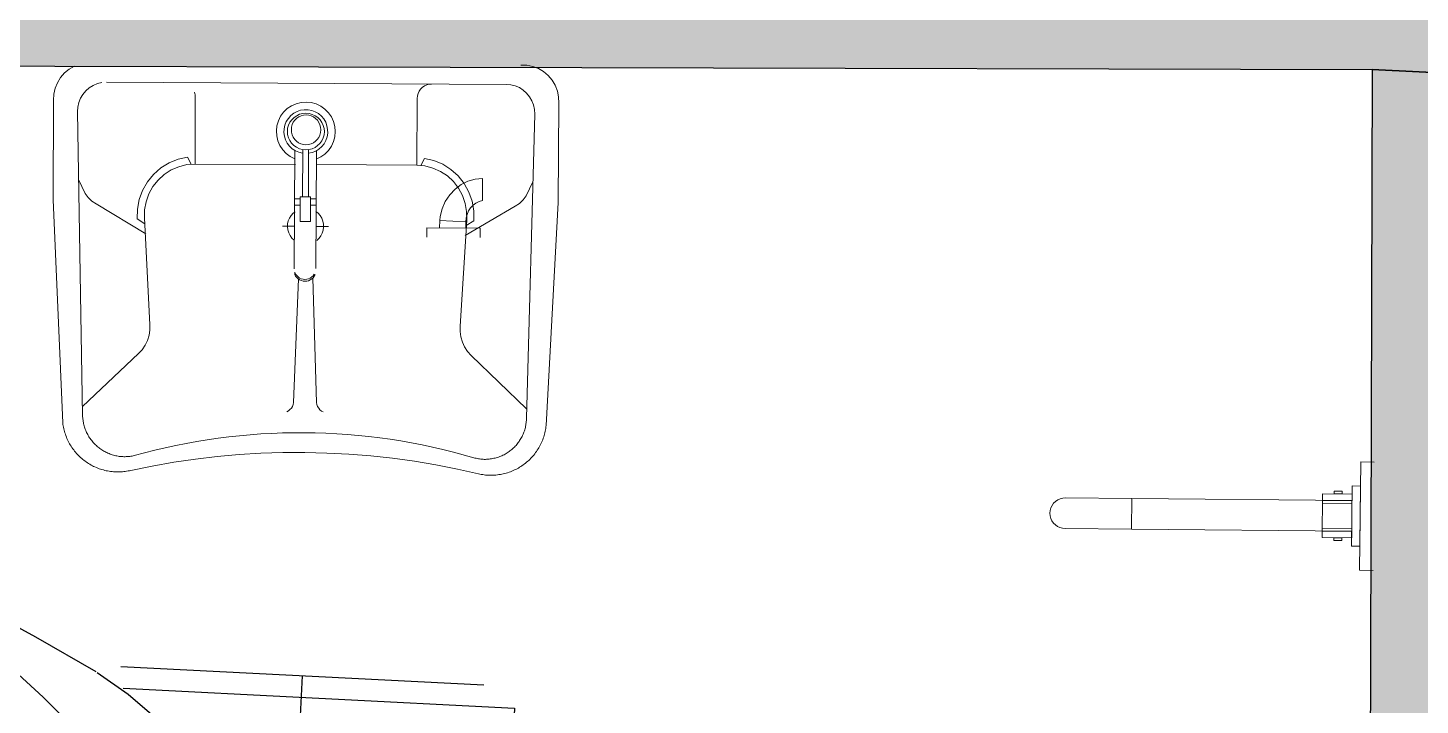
# Model space of a CAD drawing. Header units: millimetres. Extents: x 3 to 61.4, y 5.2 to 39.6.
# Drawn here: x 43.233 to 44.726, y 26.628 to 27.354 of the extents above; entities that cross this region are included whole.
import ezdxf

# ---------------------------------------------------------------- set-up
doc = ezdxf.new("R2010")
doc.units = ezdxf.units.MM
doc.linetypes.add('_DASHED', pattern=[0.282222, 0.141111, -0.141111])
doc.layers.get('Defpoints').update_dxf_attribs({"color": 6, "true_color": 0xff00ff})
doc.layers.add('228', color=7, linetype='Continuous', true_color=0xffffff)
doc.layers.add('_TRF-MURATURA ESISTENTE', color=250, linetype='Continuous', lineweight=18, true_color=0x333333)
doc.layers.add('_TRF-tratteggio muri', color=250, linetype='Continuous')

# ---------------------------------------------------------------- blocks, each defined once
blk = doc.blocks.new('A$C7F914F1A')
at = {"layer": '228', "color": 252, "linetype": 'Continuous', "true_color": 0x848484}
for p, q in [((0.1185, 0.4348, -365.2213), (0.1207, 0.8549, -365.2213)), ((0.1207, 0.8549, -365.2213), (0.1512, 0.8548, -365.2213)), ((0.1512, 0.8548, -365.2213), (0.1492, 0.4786, -365.2213)), ((0.5788, 0.8525, -365.2213), (0.5769, 0.4878, -365.2213)), ((0.6094, 0.8524, -365.2213), (0.5788, 0.8525, -365.2213)), ((0.6071, 0.4322, -365.2213), (0.6094, 0.8524, -365.2213)), ((0.0976, 0.8207, -365.2213), (0.0955, 0.4313, -365.2213)), ((0.1739, 0.8165, -365.2213), (0.1723, 0.5128, -365.2213)), ((0.1733, 0.6943, -365.2213), (0.1739, 0.8165, -365.2213)), ((0.1739, 0.8165, -365.2213), (0.1968, 0.8164, -365.2213)), ((0.1968, 0.8164, -365.2213), (0.1962, 0.6942, -365.2213)), ((0.5322, 0.6962, -365.2213), (0.5328, 0.8184, -365.2213)), ((0.5328, 0.8184, -365.2213), (0.5557, 0.8183, -365.2213)), ((0.5557, 0.8183, -365.2213), (0.5542, 0.5241, -365.2213)), ((0.5557, 0.8183, -365.2213), (0.5551, 0.6961, -365.2213)), ((0.6321, 0.8179, -365.2213), (0.63, 0.4285, -365.2213)), ((0.1962, 0.6942, -365.2213), (0.1733, 0.6943, -365.2213)), ((0.5551, 0.6961, -365.2213), (0.5322, 0.6962, -365.2213)), ((0.3212, 0.6743, -365.2213), (0.3171, 0.6677, -365.2213)), ((0.3273, 0.6782, -365.2213), (0.3212, 0.6743, -365.2213)), ((0.3344, 0.6822, -365.2213), (0.3273, 0.6782, -365.2213)), ((0.3425, 0.6848, -365.2213), (0.3344, 0.6822, -365.2213)), ((0.3496, 0.6861, -365.2213), (0.3425, 0.6848, -365.2213)), ((0.363, 0.686, -365.2213), (0.3505, 0.6861, -365.2213)), ((0.3643, 0.686, -365.2213), (0.3742, 0.686, -365.2213)), ((0.3742, 0.686, -365.2213), (0.3813, 0.6846, -365.2213)), ((0.3813, 0.6846, -365.2213), (0.3894, 0.6819, -365.2213)), ((0.3894, 0.6819, -365.2213), (0.3965, 0.6779, -365.2213)), ((0.3965, 0.6779, -365.2213), (0.4026, 0.6739, -365.2213)), ((0.4026, 0.6739, -365.2213), (0.4066, 0.6672, -365.2213)), ((0.1732, 0.6714, -365.2213), (0.3147, 0.6707, -365.2213)), ((0.312, 0.6584, -365.2213), (0.3099, 0.6518, -365.2213)), ((0.3171, 0.6677, -365.2213), (0.312, 0.6584, -365.2213)), ((0.4066, 0.6672, -365.2213), (0.4116, 0.6579, -365.2213)), ((0.4082, 0.6702, -365.2213), (0.5514, 0.6694, -365.2213)), ((0.4116, 0.6579, -365.2213), (0.4136, 0.6512, -365.2213)), ((0.3099, 0.6518, -365.2213), (0.3078, 0.6412, -365.2213)), ((0.4136, 0.6512, -365.2213), (0.4156, 0.6406, -365.2213)), ((0.2644, 0.6232, -365.2213), (0.2818, 0.6321, -365.2213)), ((0.2818, 0.6321, -365.2213), (0.303, 0.6387, -365.2213)), ((0.3045, 0.6199, -365.2213), (0.3046, 0.6359, -365.2213)), ((0.3078, 0.6412, -365.2213), (0.3046, 0.6372, -365.2213)), ((0.4156, 0.6406, -365.2213), (0.4188, 0.6379, -365.2213)), ((0.4293, 0.638, -365.2213), (0.4176, 0.6394, -365.2213)), ((0.4187, 0.6193, -365.2213), (0.4188, 0.6353, -365.2213)), ((0.4504, 0.6313, -365.2213), (0.4293, 0.638, -365.2213)), ((0.4678, 0.6221, -365.2213), (0.4504, 0.6313, -365.2213)), ((0.0966, 0.626, -365.2213), (0.2629, 0.6251, -365.2213)), ((0.2424, 0.6094, -365.2213), (0.2515, 0.616, -365.2213)), ((0.2515, 0.616, -365.2213), (0.2644, 0.6232, -365.2213)), ((0.3045, 0.6186, -365.2213), (0.3077, 0.6173, -365.2213)), ((0.3077, 0.6173, -365.2213), (0.3077, 0.6119, -365.2213)), ((0.4155, 0.6167, -365.2213), (0.4154, 0.6114, -365.2213)), ((0.4187, 0.618, -365.2213), (0.4155, 0.6167, -365.2213)), ((0.4806, 0.6148, -365.2213), (0.4678, 0.6221, -365.2213)), ((0.4691, 0.624, -365.2213), (0.6313, 0.6232, -365.2213)), ((0.4896, 0.6081, -365.2213), (0.4806, 0.6148, -365.2213)), ((0.2342, 0.6041, -365.2213), (0.2175, 0.5906, -365.2213)), ((0.234, 0.6034, -365.2213), (0.2424, 0.6094, -365.2213)), ((0.3077, 0.6119, -365.2213), (0.3076, 0.6026, -365.2213)), ((0.3076, 0.6026, -365.2213), (0.3102, 0.5877, -365.2213)), ((0.4154, 0.6021, -365.2213), (0.4133, 0.5886, -365.2213)), ((0.4154, 0.6114, -365.2213), (0.4154, 0.6021, -365.2213)), ((0.4979, 0.602, -365.2213), (0.4896, 0.6081, -365.2213)), ((0.4984, 0.6027, -365.2213), (0.5149, 0.5891, -365.2213)), ((0.2175, 0.5906, -365.2213), (0.1578, 0.4871, -365.2213)), ((0.313, 0.5747, -365.2213), (0.31, 0.5894, -365.2213)), ((0.4105, 0.575, -365.2213), (0.4136, 0.5896, -365.2213)), ((0.5149, 0.5891, -365.2213), (0.5735, 0.4849, -365.2213)), ((0.313, 0.5755, -365.2213), (0.3216, 0.5588, -365.2213)), ((0.401, 0.5583, -365.2213), (0.4103, 0.575, -365.2213)), ((0.3216, 0.5588, -365.2213), (0.3296, 0.5481, -365.2213)), ((0.3928, 0.5478, -365.2213), (0.401, 0.5583, -365.2213)), ((0.3296, 0.5481, -365.2213), (0.3372, 0.5437, -365.2213)), ((0.3468, 0.54, -365.2213), (0.3374, 0.5441, -365.2213)), ((0.3647, 0.5386, -365.2213), (0.3468, 0.54, -365.2213)), ((0.3755, 0.5404, -365.2213), (0.3647, 0.5386, -365.2213)), ((0.3755, 0.5399, -365.2213), (0.3886, 0.5451, -365.2213)), ((0.3886, 0.5451, -365.2213), (0.3928, 0.5478, -365.2213)), ((0.2325, 0.4885, -365.2213), (0.2497, 0.5127, -365.2213)), ((0.2458, 0.509, -365.2213), (0.2487, 0.4743, -365.2213)), ((0.2497, 0.5127, -365.2213), (0.2605, 0.5172, -365.2213)), ((0.2585, 0.5162, -365.2213), (0.2691, 0.5096, -365.2213)), ((0.2691, 0.5096, -365.2213), (0.2781, 0.4993, -365.2213)), ((0.4619, 0.5086, -365.2213), (0.4528, 0.4984, -365.2213)), ((0.4725, 0.5151, -365.2213), (0.4619, 0.5086, -365.2213)), ((0.4801, 0.5142, -365.2213), (0.4694, 0.5188, -365.2213)), ((0.483, 0.5078, -365.2213), (0.4798, 0.4731, -365.2213)), ((0.4971, 0.4899, -365.2213), (0.4801, 0.5142, -365.2213)), ((0.2781, 0.4993, -365.2213), (0.2856, 0.4933, -365.2213)), ((0.2856, 0.4933, -365.2213), (0.2999, 0.4884, -365.2213)), ((0.4528, 0.4984, -365.2213), (0.4452, 0.4925, -365.2213)), ((0.1578, 0.4871, -365.2213), (0.1496, 0.4718, -365.2213)), ((0.2163, 0.4678, -365.2213), (0.2325, 0.4885, -365.2213)), ((0.2999, 0.4884, -365.2213), (0.3165, 0.485, -365.2213)), ((0.3165, 0.485, -365.2213), (0.3415, 0.4833, -365.2213)), ((0.3415, 0.4833, -365.2213), (0.3649, 0.4831, -365.2213)), ((0.3892, 0.483, -365.2213), (0.3657, 0.4831, -365.2213)), ((0.4141, 0.4845, -365.2213), (0.3892, 0.483, -365.2213)), ((0.4308, 0.4877, -365.2213), (0.4141, 0.4845, -365.2213)), ((0.4452, 0.4925, -365.2213), (0.4308, 0.4877, -365.2213)), ((0.5148, 0.4662, -365.2213), (0.4971, 0.4899, -365.2213)), ((0.5735, 0.4849, -365.2213), (0.5815, 0.4695, -365.2213)), ((0.1496, 0.4718, -365.2213), (0.125, 0.4403, -365.2213)), ((0.1738, 0.4118, -365.2213), (0.2163, 0.4678, -365.2213)), ((0.2487, 0.4743, -365.2213), (0.2523, 0.4379, -365.2213)), ((0.4798, 0.4731, -365.2213), (0.475, 0.4368, -365.2213)), ((0.5567, 0.4098, -365.2213), (0.5148, 0.4662, -365.2213)), ((0.5815, 0.4695, -365.2213), (0.6058, 0.4378, -365.2213)), ((0.125, 0.4403, -365.2213), (0.1032, 0.4062, -365.2213)), ((0.2523, 0.4379, -365.2213), (0.2578, 0.3993, -365.2213)), ((0.3574, 0.4003, -365.2213), (0.3617, 0.444, -365.2213)), ((0.3617, 0.444, -365.2213), (0.3647, 0.4424, -365.2213)), ((0.3665, 0.444, -365.2213), (0.3634, 0.4424, -365.2213)), ((0.3693, 0.4003, -365.2213), (0.3665, 0.444, -365.2213)), ((0.4757, 0.4367, -365.2213), (0.4698, 0.3982, -365.2213)), ((0.6058, 0.4378, -365.2213), (0.6273, 0.4035, -365.2213)), ((0.1024, 0.405, -365.2213), (0.0681, 0.3385, -365.2213)), ((0.1659, 0.3914, -365.2213), (0.1739, 0.4111, -365.2213)), ((0.5536, 0.4134, -365.2213), (0.553, 0.3029, -365.2213)), ((0.5644, 0.3893, -365.2213), (0.5566, 0.4091, -365.2213)), ((0.1501, 0.3693, -365.2213), (0.1652, 0.39, -365.2213)), ((0.1717, 0.3965, -365.2213), (0.1712, 0.3049, -365.2213)), ((0.2578, 0.3993, -365.2213), (0.2605, 0.3753, -365.2213)), ((0.3576, 0.3988, -365.2213), (0.3568, 0.3863, -365.2213)), ((0.3708, 0.3862, -365.2213), (0.37, 0.4002, -365.2213)), ((0.4698, 0.3982, -365.2213), (0.4668, 0.3742, -365.2213)), ((0.628, 0.4022, -365.2213), (0.6616, 0.3354, -365.2213)), ((0.2605, 0.3753, -365.2213), (0.2655, 0.3389, -365.2213)), ((0.3568, 0.3863, -365.2213), (0.3552, 0.3665, -365.2213)), ((0.3722, 0.3664, -365.2213), (0.3708, 0.3862, -365.2213)), ((0.4668, 0.3742, -365.2213), (0.4614, 0.3379, -365.2213)), ((0.58, 0.367, -365.2213), (0.5651, 0.3879, -365.2213)), ((0.1319, 0.3493, -365.2213), (0.1501, 0.3693, -365.2213)), ((0.3552, 0.3665, -365.2213), (0.3519, 0.3335, -365.2213)), ((0.3751, 0.3334, -365.2213), (0.3722, 0.3664, -365.2213)), ((0.5979, 0.3468, -365.2213), (0.58, 0.367, -365.2213)), ((0.0624, 0.2662, -365.2213), (0.1319, 0.3493, -365.2213)), ((0.6666, 0.2631, -365.2213), (0.5979, 0.3468, -365.2213)), ((0.0681, 0.3385, -365.2213), (0.0426, 0.2869, -365.2213)), ((0.2655, 0.3389, -365.2213), (0.2693, 0.3109, -365.2213)), ((0.3519, 0.3335, -365.2213), (0.3471, 0.2908, -365.2213)), ((0.378, 0.3004, -365.2213), (0.3751, 0.3334, -365.2213)), ((0.4614, 0.3379, -365.2213), (0.4573, 0.3099, -365.2213)), ((0.6616, 0.3354, -365.2213), (0.6875, 0.2818, -365.2213)), ((0.1153, 0.3077, -365.2213), (0.1147, 0.1932, -365.2213)), ((0.1458, 0.3076, -365.2213), (0.1153, 0.3077, -365.2213)), ((0.1452, 0.193, -365.2213), (0.1458, 0.3076, -365.2213)), ((0.1712, 0.3049, -365.2213), (0.1705, 0.1675, -365.2213)), ((0.1712, 0.3049, -365.2213), (0.2669, 0.3044, -365.2213)), ((0.2693, 0.3109, -365.2213), (0.2731, 0.291, -365.2213)), ((0.3509, 0.304, -365.2213), (0.3777, 0.3038, -365.2213)), ((0.3794, 0.2773, -365.2213), (0.378, 0.3004, -365.2213)), ((0.4573, 0.3099, -365.2213), (0.4533, 0.2901, -365.2213)), ((0.553, 0.3029, -365.2213), (0.4578, 0.3034, -365.2213)), ((0.553, 0.3029, -365.2213), (0.5523, 0.1655, -365.2213)), ((0.5734, 0.3053, -365.2213), (0.5728, 0.1908, -365.2213)), ((0.604, 0.3052, -365.2213), (0.5734, 0.3053, -365.2213)), ((0.6034, 0.1906, -365.2213), (0.604, 0.3052, -365.2213)), ((0.0426, 0.2869, -365.2213), (0.0316, 0.2736, -365.2213)), ((0.2731, 0.291, -365.2213), (0.2782, 0.2603, -365.2213)), ((0.3471, 0.2908, -365.2213), (0.345, 0.2656, -365.2213)), ((0.4533, 0.2901, -365.2213), (0.4481, 0.2594, -365.2213)), ((0.0314, 0.2737, -365.2213), (0.0173, 0.2591, -365.2213)), ((0.3812, 0.2661, -365.2213), (0.3794, 0.2773, -365.2213)), ((0.6875, 0.2818, -365.2213), (0.6975, 0.2701, -365.2213)), ((0.6977, 0.2702, -365.2213), (0.712, 0.2548, -365.2213)), ((0.0169, 0.2584, -365.2213), (0.0085, 0.245, -365.2213)), ((0.0613, 0.253, -365.2213), (0.0624, 0.2662, -365.2213)), ((0.2782, 0.2603, -365.2213), (0.2818, 0.2297, -365.2213)), ((0.345, 0.2656, -365.2213), (0.343, 0.2427, -365.2213)), ((0.3813, 0.2654, -365.2213), (0.3831, 0.2425, -365.2213)), ((0.4481, 0.2594, -365.2213), (0.4441, 0.2288, -365.2213)), ((0.6675, 0.2498, -365.2213), (0.6666, 0.2631, -365.2213)), ((0.712, 0.2548, -365.2213), (0.7211, 0.2398, -365.2213)), ((0.0085, 0.245, -365.2213), (0.0024, 0.2284, -365.2213)), ((0.0309, 0.227, -365.2213), (0.0371, 0.2393, -365.2213)), ((0.0366, 0.2517, -365.2213), (0.0376, 0.2442, -365.2213)), ((0.0376, 0.2442, -365.2213), (0.0382, 0.2361, -365.2213)), ((0.0572, 0.2314, -365.2213), (0.0603, 0.2461, -365.2213)), ((0.0598, 0.2456, -365.2213), (0.0613, 0.253, -365.2213)), ((0.343, 0.2427, -365.2213), (0.341, 0.2256, -365.2213)), ((0.3831, 0.2425, -365.2213), (0.3849, 0.2253, -365.2213)), ((0.669, 0.2424, -365.2213), (0.6675, 0.2498, -365.2213)), ((0.6714, 0.2282, -365.2213), (0.6685, 0.2429, -365.2213)), ((0.6912, 0.2408, -365.2213), (0.6905, 0.2326, -365.2213)), ((0.6923, 0.2483, -365.2213), (0.6912, 0.2408, -365.2213)), ((0.7211, 0.2398, -365.2213), (0.7262, 0.2246, -365.2213)), ((0.0024, 0.2284, -365.2213), (0.0004, 0.2185, -365.2213)), ((0.0216, 0.2194, -365.2213), (0.0311, 0.227, -365.2213)), ((0.0271, 0.218, -365.2213), (0.0284, 0.225, -365.2213)), ((0.0382, 0.2361, -365.2213), (0.0344, 0.2193, -365.2213)), ((0.0487, 0.2163, -365.2213), (0.0572, 0.2314, -365.2213)), ((0.2818, 0.2297, -365.2213), (0.2817, 0.2163, -365.2213)), ((0.2952, 0.2354, -365.2213), (0.312, 0.2304, -365.2213)), ((0.312, 0.2304, -365.2213), (0.3273, 0.232, -365.2213)), ((0.3273, 0.232, -365.2213), (0.3324, 0.2356, -365.2213)), ((0.341, 0.2256, -365.2213), (0.3409, 0.2027, -365.2213)), ((0.3849, 0.2253, -365.2213), (0.3848, 0.2024, -365.2213)), ((0.3986, 0.2316, -365.2213), (0.3936, 0.2353, -365.2213)), ((0.4139, 0.2299, -365.2213), (0.3986, 0.2316, -365.2213)), ((0.4307, 0.2346, -365.2213), (0.4139, 0.2299, -365.2213)), ((0.4441, 0.2288, -365.2213), (0.444, 0.2155, -365.2213)), ((0.6797, 0.213, -365.2213), (0.6714, 0.2282, -365.2213)), ((0.6905, 0.2326, -365.2213), (0.6941, 0.2158, -365.2213)), ((0.6977, 0.2235, -365.2213), (0.6916, 0.2358, -365.2213)), ((0.7262, 0.2246, -365.2213), (0.7283, 0.2146, -365.2213)), ((0.0004, 0.2185, -365.2213), (0, 0.2066, -365.2213)), ((0.0181, 0.2056, -365.2213), (0.0187, 0.2132, -365.2213)), ((0.0187, 0.2132, -365.2213), (0.0216, 0.2194, -365.2213)), ((0.027, 0.2041, -365.2213), (0.0274, 0.2108, -365.2213)), ((0.0274, 0.2108, -365.2213), (0.0271, 0.218, -365.2213)), ((0.0344, 0.2193, -365.2213), (0.0364, 0.2067, -365.2213)), ((0.0465, 0.1956, -365.2213), (0.0486, 0.2096, -365.2213)), ((0.0486, 0.2096, -365.2213), (0.0487, 0.2163, -365.2213)), ((0.2817, 0.2163, -365.2213), (0.2777, 0.182, -365.2213)), ((0.444, 0.2155, -365.2213), (0.4476, 0.1811, -365.2213)), ((0.6798, 0.2063, -365.2213), (0.6797, 0.213, -365.2213)), ((0.6941, 0.2158, -365.2213), (0.692, 0.2033, -365.2213)), ((0.6939, 0.2145, -365.2213), (0.6926, 0.2215, -365.2213)), ((0.6935, 0.2073, -365.2213), (0.6939, 0.2145, -365.2213)), ((0.7069, 0.2158, -365.2213), (0.6975, 0.2235, -365.2213)), ((0.7102, 0.2082, -365.2213), (0.7069, 0.2158, -365.2213)), ((0.7281, 0.2146, -365.2213), (0.7284, 0.2027, -365.2213)), ((0, 0.2066, -365.2213), (0.0045, 0.1903, -365.2213)), ((0.0153, 0.1977, -365.2213), (0.0181, 0.2056, -365.2213)), ((0.019, 0.1849, -365.2213), (0.0153, 0.1977, -365.2213)), ((0.0178, 0.1893, -365.2213), (0.0212, 0.1952, -365.2213)), ((0.0212, 0.1952, -365.2213), (0.0212, 0.2013, -365.2213)), ((0.0212, 0.2013, -365.2213), (0.0227, 0.1979, -365.2213)), ((0.0227, 0.1979, -365.2213), (0.0244, 0.1995, -365.2213)), ((0.0244, 0.1995, -365.2213), (0.027, 0.2041, -365.2213)), ((0.0364, 0.2067, -365.2213), (0.0416, 0.1966, -365.2213)), ((0.0416, 0.1966, -365.2213), (0.0465, 0.1956, -365.2213)), ((0.3409, 0.2027, -365.2213), (0.3369, 0.1721, -365.2213)), ((0.3848, 0.2024, -365.2213), (0.3847, 0.1757, -365.2213)), ((0.6818, 0.1923, -365.2213), (0.6798, 0.2063, -365.2213)), ((0.692, 0.2033, -365.2213), (0.6866, 0.1932, -365.2213)), ((0.6937, 0.2006, -365.2213), (0.6935, 0.2073, -365.2213)), ((0.6963, 0.1959, -365.2213), (0.6937, 0.2006, -365.2213)), ((0.698, 0.1943, -365.2213), (0.6963, 0.1959, -365.2213)), ((0.6996, 0.1978, -365.2213), (0.698, 0.1943, -365.2213)), ((0.6995, 0.1917, -365.2213), (0.6996, 0.1978, -365.2213)), ((0.7102, 0.2019, -365.2213), (0.7102, 0.2082, -365.2213)), ((0.713, 0.1941, -365.2213), (0.7102, 0.2019, -365.2213)), ((0.7284, 0.2027, -365.2213), (0.7237, 0.1865, -365.2213)), ((0.0045, 0.1903, -365.2213), (0.0133, 0.1691, -365.2213)), ((0.0147, 0.1868, -365.2213), (0.0178, 0.1893, -365.2213)), ((0.0198, 0.1756, -365.2213), (0.019, 0.1849, -365.2213)), ((0.1147, 0.1932, -365.2213), (0.1452, 0.193, -365.2213)), ((0.2759, 0.1898, -365.2213), (0.1728, 0.1904, -365.2213)), ((0.2777, 0.182, -365.2213), (0.2795, 0.1572, -365.2213)), ((0.3408, 0.1895, -365.2213), (0.3828, 0.1893, -365.2213)), ((0.4476, 0.1811, -365.2213), (0.4456, 0.1563, -365.2213)), ((0.4515, 0.1889, -365.2213), (0.5524, 0.1884, -365.2213)), ((0.5728, 0.1908, -365.2213), (0.6034, 0.1906, -365.2213)), ((0.6866, 0.1932, -365.2213), (0.6822, 0.1916, -365.2213)), ((0.7028, 0.1857, -365.2213), (0.6995, 0.1917, -365.2213)), ((0.7091, 0.1812, -365.2213), (0.7028, 0.1857, -365.2213)), ((0.7082, 0.172, -365.2213), (0.7091, 0.1812, -365.2213)), ((0.7091, 0.1812, -365.2213), (0.713, 0.1941, -365.2213)), ((0.7237, 0.1865, -365.2213), (0.7161, 0.1664, -365.2213)), ((0.0133, 0.1691, -365.2213), (0.0165, 0.1701, -365.2213)), ((0.0165, 0.1701, -365.2213), (0.0198, 0.1756, -365.2213)), ((0.1705, 0.1675, -365.2213), (0.1697, 0.0148, -365.2213)), ((0.1705, 0.1675, -365.2213), (0.2758, 0.1669, -365.2213)), ((0.3369, 0.1721, -365.2213), (0.3301, 0.1437, -365.2213)), ((0.3377, 0.0139, -365.2213), (0.3385, 0.1666, -365.2213)), ((0.3843, 0.1663, -365.2213), (0.3835, 0.0136, -365.2213)), ((0.3847, 0.1757, -365.2213), (0.3873, 0.1434, -365.2213)), ((0.4495, 0.166, -365.2213), (0.5523, 0.1655, -365.2213)), ((0.5523, 0.1655, -365.2213), (0.5515, 0.0128, -365.2213)), ((0.7115, 0.1665, -365.2213), (0.7082, 0.172, -365.2213)), ((0.7161, 0.1664, -365.2213), (0.7115, 0.1665, -365.2213)), ((0.2795, 0.1572, -365.2213), (0.2813, 0.1285, -365.2213)), ((0.4456, 0.1563, -365.2213), (0.4435, 0.1277, -365.2213)), ((0.3301, 0.1437, -365.2213), (0.3242, 0.1151, -365.2213)), ((0.3873, 0.1434, -365.2213), (0.3929, 0.1148, -365.2213)), ((0.2813, 0.1285, -365.2213), (0.285, 0.1094, -365.2213)), ((0.4435, 0.1277, -365.2213), (0.4396, 0.1086, -365.2213)), ((0.285, 0.1094, -365.2213), (0.2869, 0.098, -365.2213)), ((0.3242, 0.1151, -365.2213), (0.3212, 0.0901, -365.2213)), ((0.3929, 0.1148, -365.2213), (0.3957, 0.0897, -365.2213)), ((0.4396, 0.1086, -365.2213), (0.4377, 0.0972, -365.2213)), ((0.2869, 0.098, -365.2213), (0.2849, 0.0808, -365.2213)), ((0.4377, 0.0972, -365.2213), (0.4357, 0.0838, -365.2213)), ((0.2849, 0.0808, -365.2213), (0.2848, 0.0655, -365.2213)), ((0.2906, 0.0846, -365.2213), (0.2982, 0.0826, -365.2213)), ((0.3192, 0.0748, -365.2213), (0.3212, 0.0882, -365.2213)), ((0.3229, 0.0548, -365.2213), (0.3192, 0.0748, -365.2213)), ((0.3212, 0.0882, -365.2213), (0.3193, 0.0849, -365.2213)), ((0.3975, 0.0744, -365.2213), (0.3956, 0.0878, -365.2213)), ((0.3956, 0.0878, -365.2213), (0.3975, 0.0844, -365.2213)), ((0.4338, 0.0838, -365.2213), (0.4261, 0.082, -365.2213)), ((0.4357, 0.0838, -365.2213), (0.4356, 0.0685, -365.2213)), ((0.2848, 0.0655, -365.2213), (0.2789, 0.0465, -365.2213)), ((0.3936, 0.0544, -365.2213), (0.3975, 0.0744, -365.2213)), ((0.4356, 0.0685, -365.2213), (0.4413, 0.0494, -365.2213)), ((0.2789, 0.0465, -365.2213), (0.2751, 0.0331, -365.2213)), ((0.3247, 0.0347, -365.2213), (0.3229, 0.0548, -365.2213)), ((0.3953, 0.0268, -365.2213), (0.3936, 0.0544, -365.2213)), ((0.4413, 0.0494, -365.2213), (0.4488, 0.0322, -365.2213)), ((0.2751, 0.0331, -365.2213), (0.2769, 0.0217, -365.2213)), ((0.3265, 0.0118, -365.2213), (0.3247, 0.0347, -365.2213)), ((0.4488, 0.0322, -365.2213), (0.4468, 0.0208, -365.2213)), ((0.2769, 0.0217, -365.2213), (0.2921, 0.012, -365.2213)), ((0.3933, 0.0039, -365.2213), (0.3953, 0.0268, -365.2213)), ((0.4468, 0.0208, -365.2213), (0.4315, 0.0113, -365.2213)), ((0.1697, 0.0148, -365.2213), (0.2807, 0.0142, -365.2213)), ((0.2921, 0.012, -365.2213), (0.3093, 0.0024, -365.2213)), ((0.3093, 0.0024, -365.2213), (0.3226, 0.0004, -365.2213)), ((0.3226, 0.0004, -365.2213), (0.3265, 0.0118, -365.2213)), ((0.3303, 0.0139, -365.2213), (0.3377, 0.0139, -365.2213)), ((0.3835, 0.0136, -365.2213), (0.3952, 0.0136, -365.2213)), ((0.4009, 0, -365.2213), (0.3933, 0.0039, -365.2213)), ((0.4142, 0.0018, -365.2213), (0.4009, 0, -365.2213)), ((0.4315, 0.0113, -365.2213), (0.4142, 0.0018, -365.2213)), ((0.4429, 0.0133, -365.2213), (0.5515, 0.0128, -365.2213))]:
    blk.add_line(p, q, dxfattribs=at)
blk = doc.blocks.new('ESISTENTE_HBTOO_TRF1')
at = {"layer": '_TRF-tratteggio muri'}
h = blk.add_hatch(color=256, dxfattribs=at)
h.dxf.hatch_style = 1
h.paths.add_polyline_path([(2918.5854, 412.9291), (2915.9117, 412.929), (2913.5805, 412.9442), (2913.5806, 413.9593), (2913.4806, 413.9594), (2913.4853, 412.8362), (2916.0279, 412.8297), (2916.1286, 412.825), (2918.6891, 412.8269), (2918.6969, 412.8363)])
h = blk.add_hatch(color=256, dxfattribs=at)
h.dxf.hatch_style = 1
h.paths.add_polyline_path([(2916.1286, 412.825), (2916.0278, 412.8297), (2916.0241, 411.4262), (2916.0266, 411.4262), (2916.0241, 411.4262), (2916.0239, 411.3802), (2916.024, 411.3297), (2918.3279, 411.3284), (2918.3279, 411.3783), (2916.1203, 411.3782)])
at = {"linetype": 'ByBlock', "lineweight": -2}
blk.add_lwpolyline([(2916.0278, 412.8297), (2916.0238, 411.3297), (2918.3279, 411.3284), (2918.3279, 411.3783), (2916.1203, 411.3782), (2916.1286, 412.825), (2916.0279, 412.8297)], dxfattribs=at)
at = {"layer": '_TRF-MURATURA ESISTENTE'}
for p, q in [((2914.6308, 412.8303), (2914.6258, 412.8262)), ((2914.6363, 412.8335), (2914.6308, 412.8303)), ((2915.1152, 412.8346), (2915.1216, 412.8344)), ((2915.1216, 412.8344), (2915.1279, 412.8332)), ((2915.1279, 412.8332), (2915.1339, 412.8308)), ((2915.1339, 412.8308), (2915.1394, 412.8276)), ((2915.1394, 412.8276), (2915.1443, 412.8234)), ((2914.6182, 412.8157), (2914.6158, 412.8097)), ((2914.6216, 412.8213), (2914.6182, 412.8157)), ((2914.6258, 412.8262), (2914.6216, 412.8213)), ((2914.6565, 412.8128), (2914.6523, 412.8102)), ((2914.6611, 412.8147), (2914.6565, 412.8128)), ((2914.6659, 412.8158), (2914.6611, 412.8147)), ((2914.6708, 412.8162), (2915.0993, 412.8139)), ((2915.0141, 412.8134), (2915.0116, 412.8123)), ((2915.0167, 412.8141), (2915.0141, 412.8134)), ((2915.0194, 412.8143), (2915.0167, 412.8141)), ((2915.1042, 412.8135), (2915.0993, 412.8139)), ((2915.109, 412.8123), (2915.1042, 412.8135)), ((2915.1443, 412.8234), (2915.1485, 412.8185)), ((2915.1443, 412.8234), (2915.1485, 412.8184)), ((2915.1485, 412.8184), (2915.1518, 412.8129)), ((2915.1518, 412.8129), (2915.1542, 412.8068)), ((2914.6144, 412.8033), (2914.6141, 412.7968)), ((2914.6158, 412.8097), (2914.6144, 412.8033)), ((2914.6429, 412.799), (2914.6411, 412.7944)), ((2914.6454, 412.8032), (2914.6429, 412.799)), ((2914.6486, 412.807), (2914.6454, 412.8032)), ((2914.6523, 412.8102), (2914.6486, 412.807)), ((2914.7658, 412.8027), (2914.7651, 412.8054)), ((2914.7657, 412.7285), (2914.766, 412.8)), ((2914.766, 412.8), (2914.7658, 412.8027)), ((2915.0035, 412.7272), (2915.0038, 412.7987)), ((2915.0041, 412.8015), (2915.0038, 412.7987)), ((2915.0048, 412.8041), (2915.0041, 412.8015)), ((2915.006, 412.8066), (2915.0048, 412.8041)), ((2915.0075, 412.8088), (2915.006, 412.8066)), ((2915.0094, 412.8107), (2915.0075, 412.8088)), ((2915.0116, 412.8123), (2915.0094, 412.8107)), ((2915.1135, 412.8104), (2915.109, 412.8123)), ((2915.1177, 412.8077), (2915.1135, 412.8104)), ((2915.1213, 412.8045), (2915.1177, 412.8077)), ((2915.1245, 412.8007), (2915.1213, 412.8045)), ((2915.127, 412.7964), (2915.1245, 412.8007)), ((2915.1542, 412.8068), (2915.1555, 412.8004)), ((2915.1555, 412.8004), (2915.1558, 412.7939)), ((2914.6141, 412.7968), (2914.6135, 412.69)), ((2914.64, 412.7896), (2914.6397, 412.7847)), ((2914.6397, 412.7847), (2914.6451, 412.4585)), ((2914.6411, 412.7944), (2914.64, 412.7896)), ((2914.8607, 412.7841), (2914.8575, 412.7797)), ((2914.8646, 412.7879), (2914.8607, 412.7841)), ((2914.8692, 412.7909), (2914.8646, 412.7879)), ((2914.8716, 412.7829), (2914.8684, 412.7804)), ((2914.8742, 412.7932), (2914.8692, 412.7909)), ((2914.8751, 412.7848), (2914.8716, 412.7829)), ((2914.8795, 412.7945), (2914.8742, 412.7932)), ((2914.8789, 412.7861), (2914.8751, 412.7848)), ((2914.8812, 412.7826), (2914.8778, 412.7818)), ((2914.8829, 412.7867), (2914.8789, 412.7861)), ((2914.8849, 412.7949), (2914.8795, 412.7945)), ((2914.8846, 412.7829), (2914.8812, 412.7826)), ((2914.8869, 412.7867), (2914.8829, 412.7867)), ((2914.8881, 412.7826), (2914.8846, 412.7829)), ((2914.8904, 412.7944), (2914.8849, 412.7949)), ((2914.8909, 412.7859), (2914.8869, 412.7867)), ((2914.8914, 412.7817), (2914.8881, 412.7826)), ((2914.8956, 412.7929), (2914.8904, 412.7944)), ((2914.8946, 412.7845), (2914.8909, 412.7859)), ((2914.8981, 412.7825), (2914.8946, 412.7845)), ((2914.9006, 412.7906), (2914.8956, 412.7929)), ((2914.905, 412.7874), (2914.9006, 412.7906)), ((2914.9089, 412.7835), (2914.905, 412.7874)), ((2914.912, 412.779), (2914.9089, 412.7835)), ((2915.1288, 412.7918), (2915.127, 412.7964)), ((2915.1298, 412.787), (2915.1288, 412.7918)), ((2915.13, 412.7821), (2915.1298, 412.787)), ((2915.1558, 412.7939), (2915.1552, 412.6871)), ((2914.8535, 412.7695), (2914.8529, 412.7641)), ((2914.8551, 412.7747), (2914.8535, 412.7695)), ((2914.8575, 412.7797), (2914.8551, 412.7747)), ((2914.8621, 412.7703), (2914.8613, 412.7663)), ((2914.8636, 412.774), (2914.8621, 412.7703)), ((2914.8658, 412.7774), (2914.8636, 412.774)), ((2914.8659, 412.7701), (2914.865, 412.7668)), ((2914.8684, 412.7804), (2914.8658, 412.7774)), ((2914.8674, 412.7732), (2914.8659, 412.7701)), ((2914.8694, 412.776), (2914.8674, 412.7732)), ((2914.8692, 412.7681), (2914.869, 412.7653)), ((2914.8699, 412.7708), (2914.8692, 412.7681)), ((2914.8719, 412.7784), (2914.8694, 412.776)), ((2914.8711, 412.7733), (2914.8699, 412.7708)), ((2914.8727, 412.7756), (2914.8711, 412.7733)), ((2914.8747, 412.7803), (2914.8719, 412.7784)), ((2914.8747, 412.7775), (2914.8727, 412.7756)), ((2914.8778, 412.7818), (2914.8747, 412.7803)), ((2914.8769, 412.7791), (2914.8747, 412.7775)), ((2914.8794, 412.7803), (2914.8769, 412.7791)), ((2914.8821, 412.781), (2914.8794, 412.7803)), ((2914.8848, 412.7812), (2914.8821, 412.781)), ((2914.8876, 412.781), (2914.8848, 412.7812)), ((2914.8902, 412.7802), (2914.8876, 412.781)), ((2914.8927, 412.779), (2914.8902, 412.7802)), ((2914.8946, 412.7802), (2914.8914, 412.7817)), ((2914.895, 412.7774), (2914.8927, 412.779)), ((2914.8974, 412.7783), (2914.8946, 412.7802)), ((2914.8969, 412.7754), (2914.895, 412.7774)), ((2914.8985, 412.7731), (2914.8969, 412.7754)), ((2914.8998, 412.7758), (2914.8974, 412.7783)), ((2914.9012, 412.7799), (2914.8981, 412.7825)), ((2914.8996, 412.7706), (2914.8985, 412.7731)), ((2914.9003, 412.7679), (2914.8996, 412.7706)), ((2914.9018, 412.773), (2914.8998, 412.7758)), ((2914.9006, 412.7651), (2914.9003, 412.7679)), ((2914.9037, 412.7768), (2914.9012, 412.7799)), ((2914.9032, 412.7699), (2914.9018, 412.773)), ((2914.9041, 412.7666), (2914.9032, 412.7699)), ((2914.9058, 412.7733), (2914.9037, 412.7768)), ((2914.9072, 412.7696), (2914.9058, 412.7733)), ((2914.9079, 412.7656), (2914.9072, 412.7696)), ((2914.9143, 412.774), (2914.912, 412.779)), ((2914.9157, 412.7687), (2914.9143, 412.774)), ((2914.9161, 412.7633), (2914.9157, 412.7687)), ((2915.13, 412.7821), (2915.1211, 412.456)), ((2914.8529, 412.7641), (2914.8533, 412.7586)), ((2914.8533, 412.7586), (2914.8546, 412.7533)), ((2914.8546, 412.7533), (2914.8567, 412.7483)), ((2914.8613, 412.7663), (2914.8611, 412.7623)), ((2914.8611, 412.7623), (2914.8616, 412.7583)), ((2914.8616, 412.7583), (2914.8628, 412.7545)), ((2914.8628, 412.7545), (2914.8646, 412.7509)), ((2914.865, 412.7668), (2914.8647, 412.7634)), ((2914.8647, 412.7634), (2914.865, 412.76)), ((2914.865, 412.76), (2914.8658, 412.7567)), ((2914.8658, 412.7567), (2914.8673, 412.7536)), ((2914.8673, 412.7536), (2914.8693, 412.7508)), ((2914.869, 412.7653), (2914.8692, 412.7625)), ((2914.8692, 412.7625), (2914.8699, 412.7598)), ((2914.8699, 412.7598), (2914.871, 412.7572)), ((2914.871, 412.7572), (2914.8726, 412.7549)), ((2914.8726, 412.7549), (2914.8745, 412.753)), ((2914.8745, 412.753), (2914.8768, 412.7513)), ((2914.8926, 412.7513), (2914.8948, 412.7529)), ((2914.8948, 412.7529), (2914.8968, 412.7548)), ((2914.8968, 412.7548), (2914.8984, 412.7571)), ((2914.8984, 412.7571), (2914.8996, 412.7596)), ((2914.8996, 412.7596), (2914.9003, 412.7623)), ((2914.8997, 412.7506), (2914.9017, 412.7534)), ((2914.9003, 412.7623), (2914.9006, 412.7651)), ((2914.9017, 412.7534), (2914.9032, 412.7565)), ((2914.9032, 412.7565), (2914.9041, 412.7598)), ((2914.9044, 412.7632), (2914.9041, 412.7666)), ((2914.9041, 412.7598), (2914.9044, 412.7632)), ((2914.9041, 412.7503), (2914.906, 412.7538)), ((2914.906, 412.7538), (2914.9073, 412.7576)), ((2914.9073, 412.7576), (2914.908, 412.7616)), ((2914.908, 412.7616), (2914.9079, 412.7656)), ((2914.9143, 412.7526), (2914.9157, 412.7578)), ((2914.9157, 412.7578), (2914.9161, 412.7633)), ((2914.8567, 412.7483), (2914.8598, 412.7437)), ((2914.8598, 412.7437), (2914.8635, 412.7397)), ((2914.8635, 412.7397), (2914.8679, 412.7364)), ((2914.8646, 412.7509), (2914.867, 412.7477)), ((2914.867, 412.7477), (2914.8699, 412.7449)), ((2914.8693, 412.7508), (2914.8717, 412.7484)), ((2914.8699, 412.7449), (2914.8733, 412.7427)), ((2914.8717, 412.7484), (2914.8745, 412.7464)), ((2914.8728, 412.743), (2914.8721, 412.6162)), ((2914.8733, 412.7427), (2914.8769, 412.7411)), ((2914.8745, 412.7464), (2914.8776, 412.7449)), ((2914.8768, 412.7513), (2914.8793, 412.7502)), ((2914.8769, 412.7411), (2914.8808, 412.7401)), ((2914.8776, 412.7449), (2914.881, 412.744)), ((2914.8793, 412.7502), (2914.8819, 412.7494)), ((2914.881, 412.744), (2914.8844, 412.7437)), ((2914.8813, 412.7437), (2914.8811, 412.6934)), ((2914.8819, 412.7494), (2914.8847, 412.7492)), ((2914.8844, 412.7437), (2914.8879, 412.744)), ((2914.8847, 412.7492), (2914.8874, 412.7494)), ((2914.8875, 412.7437), (2914.8873, 412.6934)), ((2914.8874, 412.7494), (2914.8901, 412.7501)), ((2914.8875, 412.74), (2914.8914, 412.7409)), ((2914.8879, 412.744), (2914.8912, 412.7449)), ((2914.8901, 412.7501), (2914.8926, 412.7513)), ((2914.8912, 412.7449), (2914.8944, 412.7463)), ((2914.8914, 412.7409), (2914.8952, 412.7424)), ((2914.8944, 412.7463), (2914.8972, 412.7482)), ((2914.8958, 412.7427), (2914.8951, 412.6164)), ((2914.8952, 412.7424), (2914.8986, 412.7445)), ((2914.8972, 412.7482), (2914.8997, 412.7506)), ((2914.8986, 412.7445), (2914.9016, 412.7472)), ((2914.9005, 412.7361), (2914.905, 412.7392)), ((2914.9016, 412.7472), (2914.9041, 412.7503)), ((2914.905, 412.7392), (2914.9088, 412.7431)), ((2914.9088, 412.7431), (2914.912, 412.7476)), ((2914.912, 412.7476), (2914.9143, 412.7526)), ((2914.729, 412.7243), (2914.7212, 412.7174)), ((2914.7379, 412.7297), (2914.729, 412.7243)), ((2914.7475, 412.7336), (2914.7379, 412.7297)), ((2914.7483, 412.7256), (2914.7401, 412.7221)), ((2914.7576, 412.7358), (2914.7475, 412.7336)), ((2914.7568, 412.7278), (2914.7483, 412.7256)), ((2914.7657, 412.7285), (2914.7568, 412.7278)), ((2914.7576, 412.7358), (2914.7614, 412.7283)), ((2914.7657, 412.7285), (2914.8733, 412.7279)), ((2914.8679, 412.7364), (2914.8728, 412.734)), ((2914.8956, 412.7337), (2914.9005, 412.7361)), ((2915.0035, 412.7272), (2914.8957, 412.7278)), ((2915.0123, 412.7264), (2915.0035, 412.7272)), ((2915.0116, 412.7344), (2915.0077, 412.727)), ((2915.0217, 412.7321), (2915.0116, 412.7344)), ((2915.0208, 412.7242), (2915.0123, 412.7264)), ((2915.0289, 412.7206), (2915.0208, 412.7242)), ((2915.0313, 412.7282), (2915.0217, 412.7321)), ((2915.04, 412.7226), (2915.0313, 412.7282)), ((2914.648, 412.6969), (2914.6409, 412.712)), ((2914.7146, 412.7093), (2914.7095, 412.7002)), ((2914.7212, 412.7174), (2914.7146, 412.7093)), ((2914.7261, 412.7113), (2914.7206, 412.7043)), ((2914.7327, 412.7173), (2914.7261, 412.7113)), ((2914.7401, 412.7221), (2914.7327, 412.7173)), ((2915.0363, 412.7157), (2915.0289, 412.7206)), ((2915.0428, 412.7096), (2915.0363, 412.7157)), ((2915.0478, 412.7157), (2915.04, 412.7226)), ((2915.0483, 412.7025), (2915.0428, 412.7096)), ((2915.0543, 412.7075), (2915.0478, 412.7157)), ((2915.0511, 412.7064), (2915.0583, 412.71)), ((2915.0583, 412.71), (2915.0661, 412.7122)), ((2915.0661, 412.7122), (2915.0741, 412.7129)), ((2915.0741, 412.7129), (2915.0739, 412.6893)), ((2915.1208, 412.6944), (2915.128, 412.7094)), ((2914.6512, 412.6925), (2914.648, 412.6969)), ((2914.7095, 412.7002), (2914.7059, 412.6904)), ((2914.7163, 412.6965), (2914.7133, 412.688)), ((2914.7206, 412.7043), (2914.7163, 412.6965)), ((2914.8783, 412.667), (2914.8785, 412.6934)), ((2914.8785, 412.6934), (2914.8895, 412.6934)), ((2914.8895, 412.6934), (2914.8894, 412.6669)), ((2915.0341, 412.6883), (2915.0388, 412.6954)), ((2915.0388, 412.6954), (2915.0445, 412.7015)), ((2915.0445, 412.7015), (2915.0511, 412.7064)), ((2915.0525, 412.6947), (2915.0483, 412.7025)), ((2915.0554, 412.6862), (2915.0525, 412.6947)), ((2915.0593, 412.6983), (2915.0543, 412.7075)), ((2915.0628, 412.6885), (2915.0593, 412.6983)), ((2915.1175, 412.69), (2915.1208, 412.6944)), ((2914.6135, 412.69), (2914.6239, 412.4507)), ((2914.6551, 412.6888), (2914.6512, 412.6925)), ((2914.6596, 412.6856), (2914.6551, 412.6888)), ((2914.7129, 412.6536), (2914.6596, 412.6856)), ((2914.704, 412.6801), (2914.7038, 412.6696)), ((2914.7059, 412.6904), (2914.704, 412.6801)), ((2914.7116, 412.6792), (2914.7114, 412.6703)), ((2914.7133, 412.688), (2914.7116, 412.6792)), ((2914.8785, 412.6913), (2914.8725, 412.6913)), ((2914.8784, 412.6845), (2914.8725, 412.6845)), ((2914.8895, 412.6913), (2914.8958, 412.6912)), ((2914.8895, 412.6844), (2914.8957, 412.6844)), ((2915.0286, 412.6722), (2915.0307, 412.6805)), ((2915.0307, 412.6805), (2915.0341, 412.6883)), ((2915.0569, 412.6774), (2915.0554, 412.6862)), ((2915.0554, 412.6518), (2915.1091, 412.6832)), ((2915.0574, 412.6745), (2915.059, 412.6781)), ((2915.059, 412.6781), (2915.0611, 412.6814)), ((2915.0611, 412.6814), (2915.0638, 412.6843)), ((2915.0646, 412.6781), (2915.0628, 412.6885)), ((2915.0638, 412.6843), (2915.0669, 412.6866)), ((2915.0647, 412.6676), (2915.0646, 412.6781)), ((2915.0669, 412.6866), (2915.0703, 412.6883)), ((2915.0703, 412.6883), (2915.0739, 412.6893)), ((2915.1091, 412.6832), (2915.1135, 412.6863)), ((2915.1135, 412.6863), (2915.1175, 412.69)), ((2915.1422, 412.4479), (2915.1552, 412.6871)), ((2914.7038, 412.6696), (2914.7118, 412.6643)), ((2914.7174, 412.5562), (2914.7114, 412.6703)), ((2914.865, 412.6643), (2914.8649, 412.661)), ((2914.8657, 412.6675), (2914.865, 412.6643)), ((2914.867, 412.6705), (2914.8657, 412.6675)), ((2914.8687, 412.6733), (2914.867, 412.6705)), ((2914.8709, 412.6758), (2914.8687, 412.6733)), ((2914.873, 412.6772), (2914.8709, 412.6758)), ((2914.8894, 412.6669), (2914.8783, 412.667)), ((2914.8977, 412.6756), (2914.8952, 412.6776)), ((2914.8998, 412.6731), (2914.8977, 412.6756)), ((2914.9015, 412.6703), (2914.8998, 412.6731)), ((2914.9027, 412.6672), (2914.9015, 412.6703)), ((2914.9034, 412.664), (2914.9027, 412.6672)), ((2914.9035, 412.6607), (2914.9034, 412.664)), ((2915.0282, 412.6678), (2915.0278, 412.6599)), ((2915.0282, 412.6678), (2915.0286, 412.6722)), ((2915.056, 412.6665), (2915.0282, 412.6678)), ((2915.0499, 412.5544), (2915.057, 412.6684)), ((2915.056, 412.6665), (2915.0564, 412.6706)), ((2915.056, 412.6665), (2915.056, 412.6598)), ((2915.0564, 412.6706), (2915.0574, 412.6745)), ((2915.0647, 412.6676), (2915.0566, 412.6625)), ((2915.057, 412.6684), (2915.0569, 412.6774)), ((2914.8729, 412.6617), (2914.8596, 412.6618)), ((2914.8649, 412.661), (2914.8652, 412.6578)), ((2914.8652, 412.6578), (2914.8662, 412.6546)), ((2914.8662, 412.6546), (2914.8676, 412.6517)), ((2914.8676, 412.6517), (2914.8696, 412.649)), ((2914.8696, 412.649), (2914.8719, 412.6467)), ((2914.9088, 412.6616), (2914.8954, 412.6616)), ((2914.8963, 412.6466), (2914.8987, 412.6488)), ((2914.8987, 412.6488), (2914.9006, 412.6514)), ((2914.9006, 412.6514), (2914.9021, 412.6544)), ((2914.9021, 412.6544), (2914.9031, 412.6575)), ((2914.9031, 412.6575), (2914.9035, 412.6607)), ((2915.0716, 412.6597), (2915.0141, 412.66)), ((2915.0141, 412.66), (2915.0141, 412.6499)), ((2915.0716, 412.6496), (2915.0716, 412.6597)), ((2914.8765, 412.6052), (2914.8713, 412.4727)), ((2914.8727, 412.6124), (2914.8727, 412.6099)), ((2914.8727, 412.6099), (2914.8736, 412.6082)), ((2914.8728, 412.6122), (2914.8736, 412.6104)), ((2914.8736, 412.6104), (2914.8748, 412.6088)), ((2914.8736, 412.6082), (2914.8748, 412.6066)), ((2914.8748, 412.6088), (2914.8762, 412.6073)), ((2914.8748, 412.6066), (2914.8763, 412.6053)), ((2914.8762, 412.6073), (2914.8778, 412.6062)), ((2914.8763, 412.6053), (2914.8779, 412.6042)), ((2914.8778, 412.6062), (2914.8796, 412.6053)), ((2914.8779, 412.6042), (2914.8797, 412.6034)), ((2914.8796, 412.6053), (2914.8816, 412.6048)), ((2914.8816, 412.6048), (2914.8835, 412.6046)), ((2914.8835, 412.6046), (2914.8855, 412.6048)), ((2914.8855, 412.6048), (2914.8875, 412.6053)), ((2914.8874, 412.6033), (2914.8892, 412.6041)), ((2914.8875, 412.6053), (2914.8893, 412.6061)), ((2914.8892, 412.6041), (2914.8908, 412.6052)), ((2914.8893, 412.6061), (2914.8909, 412.6073)), ((2914.8908, 412.6052), (2914.8923, 412.6065)), ((2914.8909, 412.6073), (2914.8924, 412.6087)), ((2914.892, 412.6059), (2914.896, 412.4725)), ((2914.8923, 412.6065), (2914.8935, 412.6081)), ((2914.8924, 412.6087), (2914.8935, 412.6103)), ((2914.8935, 412.6081), (2914.8944, 412.6098)), ((2914.8797, 412.6034), (2914.8816, 412.6029)), ((2914.8816, 412.6029), (2914.8835, 412.6027)), ((2914.8835, 412.6027), (2914.8855, 412.6029)), ((2914.8855, 412.6029), (2914.8874, 412.6033)), ((2914.7147, 412.5393), (2914.7164, 412.5448)), ((2914.7164, 412.5448), (2914.7173, 412.5504)), ((2914.7173, 412.5504), (2914.7174, 412.5562)), ((2915.0499, 412.5487), (2915.0499, 412.5544)), ((2915.0507, 412.543), (2915.0499, 412.5487)), ((2914.7051, 412.5251), (2914.709, 412.5293)), ((2914.709, 412.5293), (2914.7122, 412.5341)), ((2914.7122, 412.5341), (2914.7147, 412.5393)), ((2915.0524, 412.5375), (2915.0507, 412.543)), ((2915.0548, 412.5323), (2915.0524, 412.5375)), ((2915.058, 412.5275), (2915.0548, 412.5323)), ((2914.645, 412.4683), (2914.7051, 412.5251)), ((2915.0618, 412.5232), (2915.058, 412.5275)), ((2915.1213, 412.4658), (2915.0618, 412.5232)), ((2914.8701, 412.4685), (2914.8709, 412.4705)), ((2914.8709, 412.4705), (2914.8713, 412.4726)), ((2914.896, 412.4725), (2914.8964, 412.4704)), ((2914.8964, 412.4704), (2914.8972, 412.4684)), ((2914.864, 412.4627), (2914.8659, 412.4637)), ((2914.8659, 412.4637), (2914.8675, 412.4651)), ((2914.8675, 412.4651), (2914.869, 412.4667)), ((2914.869, 412.4667), (2914.8701, 412.4685)), ((2914.8972, 412.4684), (2914.8983, 412.4665)), ((2914.8983, 412.4665), (2914.8997, 412.4649)), ((2914.8997, 412.4649), (2914.9014, 412.4635)), ((2914.9014, 412.4635), (2914.9032, 412.4625)), ((2916.0145, 412.2928), (2916.0157, 412.4089)), ((2916.0157, 412.4089), (2916.0302, 412.4088)), ((2916.0059, 412.3186), (2916.0065, 412.3832)), ((2916.0065, 412.3832), (2916.0154, 412.3831)), ((2916.0154, 412.3831), (2916.0148, 412.3186)), ((2915.6847, 412.3623), (2915.6864, 412.3646)), ((2915.6864, 412.3646), (2915.6884, 412.3666)), ((2915.6884, 412.3666), (2915.6908, 412.3682)), ((2915.6908, 412.3682), (2915.6934, 412.3694)), ((2915.6934, 412.3694), (2915.6962, 412.3701)), ((2915.6962, 412.3701), (2915.699, 412.3703)), ((2915.7703, 412.3697), (2915.699, 412.3703)), ((2915.7703, 412.3697), (2915.77, 412.3368)), ((2916.0064, 412.3674), (2915.7703, 412.3697)), ((2915.9746, 412.3677), (2915.9743, 412.3348)), ((2915.9746, 412.3677), (2915.9747, 412.3748)), ((2916.0064, 412.3674), (2915.9746, 412.3677)), ((2915.9746, 412.3648), (2916.0064, 412.3645)), ((2915.9747, 412.3748), (2916.0065, 412.3745)), ((2915.9873, 412.3747), (2915.9873, 412.3776)), ((2915.9873, 412.3776), (2915.9958, 412.3775)), ((2915.9958, 412.3746), (2915.9873, 412.3747)), ((2915.9958, 412.3775), (2915.9958, 412.3746)), ((2916.0065, 412.3745), (2916.0064, 412.3674)), ((2915.6824, 412.354), (2915.6827, 412.3569)), ((2915.6827, 412.3512), (2915.6824, 412.354)), ((2915.6827, 412.3569), (2915.6835, 412.3597)), ((2915.6834, 412.3484), (2915.6827, 412.3512)), ((2915.6835, 412.3597), (2915.6847, 412.3623)), ((2915.6846, 412.3458), (2915.6834, 412.3484)), ((2915.6862, 412.3434), (2915.6846, 412.3458)), ((2915.6882, 412.3414), (2915.6862, 412.3434)), ((2915.6905, 412.3397), (2915.6882, 412.3414)), ((2915.6931, 412.3385), (2915.6905, 412.3397)), ((2915.6959, 412.3377), (2915.6931, 412.3385)), ((2915.6987, 412.3374), (2915.6959, 412.3377)), ((2915.77, 412.3368), (2915.6987, 412.3374)), ((2916.0061, 412.3345), (2915.77, 412.3368)), ((2916.0061, 412.3345), (2915.9743, 412.3348)), ((2915.9743, 412.3348), (2915.9743, 412.3277)), ((2915.9744, 412.3377), (2916.0061, 412.3374)), ((2915.9743, 412.3277), (2916.006, 412.3274)), ((2915.9953, 412.3275), (2915.9868, 412.3276)), ((2915.9868, 412.3276), (2915.9868, 412.3246)), ((2915.9868, 412.3246), (2915.9953, 412.3245)), ((2915.9953, 412.3245), (2915.9953, 412.3275)), ((2916.006, 412.3274), (2916.0061, 412.3345)), ((2916.0148, 412.3186), (2916.0059, 412.3186)), ((2916.0291, 412.2926), (2916.0145, 412.2928))]:
    blk.add_line(p, q, dxfattribs=at)
at = {"layer": '_TRF-MURATURA ESISTENTE', "color": 18, "linetype": '_DASHED', "lineweight": 15, "ltscale": 0.01, "true_color": 0x000000}
for points in [[(2914.6451, 412.4585), (2914.6452, 412.4573), (2914.6453, 412.4561), (2914.6454, 412.4549), (2914.6456, 412.4537), (2914.6458, 412.4524), (2914.646, 412.4512), (2914.6462, 412.45), (2914.6465, 412.4488), (2914.6468, 412.4476), (2914.6472, 412.4463), (2914.6476, 412.4451), (2914.648, 412.444), (2914.6485, 412.4428), (2914.649, 412.4416), (2914.6495, 412.4405), (2914.6501, 412.4393), (2914.6507, 412.4382), (2914.6513, 412.4371), (2914.652, 412.436), (2914.6526, 412.4349), (2914.6534, 412.4339), (2914.6541, 412.4329), (2914.6549, 412.4319), (2914.6557, 412.4309), (2914.6565, 412.4299), (2914.6573, 412.429), (2914.6582, 412.4281), (2914.6591, 412.4272), (2914.66, 412.4264), (2914.6609, 412.4256), (2914.6618, 412.4248), (2914.6628, 412.424), (2914.6637, 412.4233), (2914.6647, 412.4226), (2914.6657, 412.4219), (2914.6668, 412.4212), (2914.6678, 412.4206), (2914.6689, 412.42), (2914.67, 412.4194), (2914.6712, 412.4189), (2914.6723, 412.4184), (2914.6735, 412.4179), (2914.6746, 412.4174), (2914.6758, 412.417), (2914.677, 412.4166), (2914.6783, 412.4162), (2914.6795, 412.4159), (2914.6807, 412.4156), (2914.682, 412.4154), (2914.6832, 412.4151), (2914.6845, 412.4149), (2914.6857, 412.4148), (2914.687, 412.4147), (2914.6883, 412.4146), (2914.6895, 412.4145), (2914.6908, 412.4145), (2914.692, 412.4146), (2914.6933, 412.4146), (2914.6945, 412.4147), (2914.6958, 412.4148), (2914.697, 412.415), (2914.6982, 412.4152), (2914.6994, 412.4154), (2914.7006, 412.4157)], [(2915.0646, 412.4134), (2915.0658, 412.4131), (2915.0671, 412.4128), (2915.0683, 412.4125), (2915.0695, 412.4123), (2915.0708, 412.4121), (2915.072, 412.412), (2915.0733, 412.4119), (2915.0746, 412.4118), (2915.0759, 412.4117), (2915.0772, 412.4117), (2915.0784, 412.4118), (2915.0797, 412.4118), (2915.081, 412.4119), (2915.0823, 412.4121), (2915.0836, 412.4123), (2915.0849, 412.4125), (2915.0862, 412.4128), (2915.0874, 412.4131), (2915.0887, 412.4134), (2915.0899, 412.4138), (2915.0912, 412.4142), (2915.0924, 412.4146), (2915.0936, 412.4151), (2915.0948, 412.4156), (2915.0959, 412.4161), (2915.0971, 412.4167), (2915.0982, 412.4173), (2915.0993, 412.4179), (2915.1004, 412.4186), (2915.1014, 412.4193), (2915.1024, 412.42), (2915.1034, 412.4207), (2915.1044, 412.4214), (2915.1054, 412.4222), (2915.1063, 412.4231), (2915.1072, 412.4239), (2915.1081, 412.4248), (2915.109, 412.4257), (2915.1099, 412.4267), (2915.1107, 412.4276), (2915.1115, 412.4286), (2915.1123, 412.4296), (2915.1131, 412.4307), (2915.1138, 412.4318), (2915.1145, 412.4329), (2915.1152, 412.434), (2915.1158, 412.4351), (2915.1164, 412.4363), (2915.1169, 412.4374), (2915.1175, 412.4386), (2915.118, 412.4398), (2915.1184, 412.441), (2915.1189, 412.4423), (2915.1192, 412.4435), (2915.1196, 412.4447), (2915.1199, 412.446), (2915.1202, 412.4472), (2915.1204, 412.4485), (2915.1206, 412.4497), (2915.1208, 412.451), (2915.1209, 412.4523), (2915.121, 412.4535), (2915.121, 412.4547), (2915.1211, 412.456)], [(2914.6239, 412.4507), (2914.6241, 412.4491), (2914.6244, 412.4476), (2914.6246, 412.4461), (2914.625, 412.4446), (2914.6253, 412.4431), (2914.6257, 412.4416), (2914.6262, 412.4401), (2914.6267, 412.4386), (2914.6272, 412.4371), (2914.6278, 412.4356), (2914.6284, 412.4341), (2914.629, 412.4327), (2914.6297, 412.4313), (2914.6304, 412.4298), (2914.6312, 412.4285), (2914.632, 412.4271), (2914.6328, 412.4257), (2914.6337, 412.4244), (2914.6346, 412.4231), (2914.6356, 412.4218), (2914.6365, 412.4205), (2914.6376, 412.4193), (2914.6386, 412.4181), (2914.6397, 412.417), (2914.6407, 412.4158), (2914.6419, 412.4147), (2914.643, 412.4137), (2914.6442, 412.4126), (2914.6454, 412.4116), (2914.6466, 412.4107), (2914.6478, 412.4098), (2914.649, 412.4089), (2914.6503, 412.408), (2914.6516, 412.4072), (2914.6529, 412.4064), (2914.6543, 412.4056), (2914.6556, 412.4049), (2914.657, 412.4042), (2914.6584, 412.4035), (2914.6599, 412.4029), (2914.6614, 412.4023), (2914.6628, 412.4017), (2914.6643, 412.4012), (2914.6658, 412.4007), (2914.6674, 412.4003), (2914.6689, 412.3999), (2914.6705, 412.3995), (2914.672, 412.3992), (2914.6736, 412.3989), (2914.6752, 412.3987), (2914.6768, 412.3985), (2914.6783, 412.3984), (2914.6799, 412.3983), (2914.6815, 412.3982), (2914.6831, 412.3982), (2914.6847, 412.3982), (2914.6862, 412.3983), (2914.6878, 412.3984), (2914.6894, 412.3985), (2914.6909, 412.3987), (2914.6924, 412.3989), (2914.694, 412.3992), (2914.6955, 412.3995), (2914.697, 412.3998)], [(2915.0646, 412.4134), (2915.0427, 412.4195), (2915.0316, 412.4222), (2915.0204, 412.4248), (2915.0092, 412.4272), (2914.9979, 412.4294), (2914.9865, 412.4314), (2914.9751, 412.4332), (2914.9637, 412.4348), (2914.9522, 412.4362), (2914.9407, 412.4374), (2914.9291, 412.4384), (2914.9176, 412.4391), (2914.906, 412.4397), (2914.8944, 412.4401), (2914.8828, 412.4403), (2914.8712, 412.4403), (2914.8596, 412.44), (2914.848, 412.4396), (2914.8364, 412.4389), (2914.8248, 412.4381), (2914.8133, 412.437), (2914.8018, 412.4358), (2914.7904, 412.4343), (2914.7789, 412.4327), (2914.7676, 412.4308), (2914.7562, 412.4288), (2914.745, 412.4265), (2914.7338, 412.4241), (2914.7226, 412.4215), (2914.7006, 412.4157)], [(2915.0697, 412.3961), (2915.0712, 412.3958), (2915.0727, 412.3955), (2915.0743, 412.3953), (2915.0758, 412.3951), (2915.0773, 412.3949), (2915.0789, 412.3948), (2915.0805, 412.3947), (2915.082, 412.3946), (2915.0836, 412.3946), (2915.0852, 412.3947), (2915.0868, 412.3948), (2915.0884, 412.3949), (2915.09, 412.395), (2915.0915, 412.3953), (2915.0931, 412.3955), (2915.0947, 412.3958), (2915.0962, 412.3961), (2915.0978, 412.3965), (2915.0993, 412.3969), (2915.1009, 412.3974), (2915.1024, 412.3979), (2915.1039, 412.3984), (2915.1053, 412.399), (2915.1068, 412.3996), (2915.1082, 412.4003), (2915.1096, 412.4009), (2915.111, 412.4017), (2915.1124, 412.4024), (2915.1137, 412.4032), (2915.115, 412.404), (2915.1163, 412.4049), (2915.1176, 412.4057), (2915.1188, 412.4066), (2915.12, 412.4076), (2915.1212, 412.4086), (2915.1224, 412.4096), (2915.1236, 412.4106), (2915.1247, 412.4117), (2915.1258, 412.4128), (2915.1269, 412.414), (2915.1279, 412.4151), (2915.1289, 412.4163), (2915.1299, 412.4176), (2915.1309, 412.4189), (2915.1318, 412.4201), (2915.1327, 412.4215), (2915.1336, 412.4228), (2915.1344, 412.4242), (2915.1352, 412.4256), (2915.1359, 412.427), (2915.1366, 412.4284), (2915.1373, 412.4298), (2915.138, 412.4313), (2915.1385, 412.4328), (2915.1391, 412.4343), (2915.1396, 412.4358), (2915.1401, 412.4373), (2915.1405, 412.4388), (2915.1409, 412.4403), (2915.1412, 412.4418), (2915.1415, 412.4433), (2915.1418, 412.4448), (2915.142, 412.4464), (2915.1422, 412.4479)], [(2915.0697, 412.3961), (2915.047, 412.4012), (2915.024, 412.4057), (2915.0009, 412.4096), (2914.9776, 412.4128), (2914.9542, 412.4153), (2914.9307, 412.4172), (2914.9071, 412.4185), (2914.8836, 412.419), (2914.86, 412.419), (2914.8364, 412.4182), (2914.8129, 412.4168), (2914.7894, 412.4147), (2914.7661, 412.4119), (2914.7429, 412.4085), (2914.7198, 412.4045), (2914.697, 412.3998)]]:
    blk.add_lwpolyline(points, dxfattribs=at)
at = {"layer": '_TRF-tratteggio muri'}
blk.add_lwpolyline([(2918.5854, 412.9291), (2915.9117, 412.929), (2913.5805, 412.9442), (2913.5806, 413.9593), (2913.4806, 413.9594), (2913.4853, 412.8362), (2916.0279, 412.8297), (2916.1286, 412.825), (2918.6891, 412.8269), (2918.6969, 412.8363)], close=True, dxfattribs=at)
at = {"layer": 'Defpoints', "color": 18, "linetype": '_DASHED', "lineweight": 15, "true_color": 0x000000, "rotation": 267.3952305244093}
blk.add_blockref('A$C7F914F1A', (2914.2598, 412.3043), dxfattribs=at)

msp = doc.modelspace()

# ---------------------------------------------------------------- block references
at = {"layer": '_TRF-tratteggio muri'}
msp.add_blockref('ESISTENTE_HBTOO_TRF1', (-2871.3532, -385.5201), dxfattribs=at)

doc.saveas('drawing.dxf')
